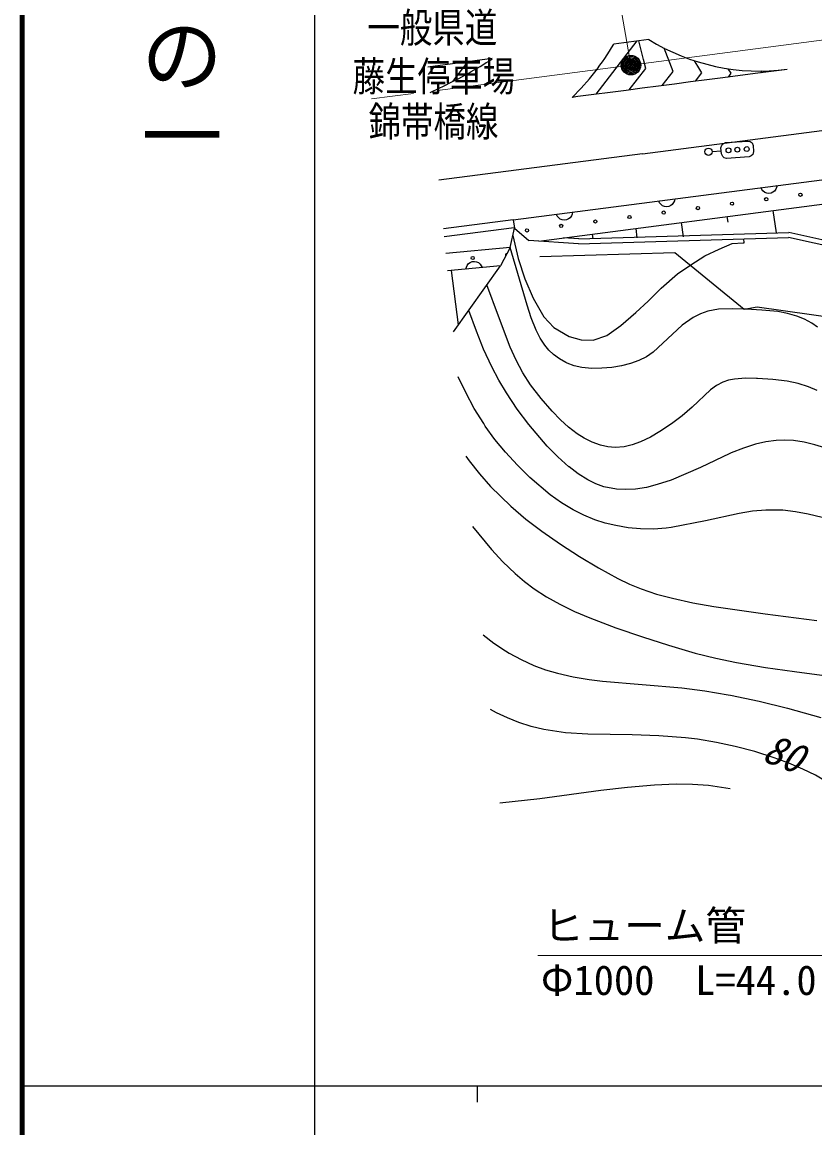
# Model space of a CAD drawing. Units: millimetres, scale not verified. Extents: x 40000 to 680000, y 20000 to 380000.
# Drawn here: x 40000 to 88790, y 202409 to 270496 of the extents above; entities that cross this region are included whole.
import ezdxf
from ezdxf.enums import TextEntityAlignment as Align

# ---------------------------------------------------------------- set-up
doc = ezdxf.new("R2010")
doc.units = ezdxf.units.MM
doc.header["$LTSCALE"] = 1000
doc.header["$PDMODE"] = 32
doc.header["$PDSIZE"] = 500
doc.linetypes.add('CHAIN', pattern=[18.5, 12, -1.5, 3.5, -1.5])
for name, color, linetype, lineweight in [('M-BGD', 7, 'Continuous', 25), ('M-BMK', 2, 'CHAIN', 13), ('M-BMK-ROW', 30, 'Continuous', 25), ('M-BMK-SRVR', 3, 'Continuous', 25), ('M-STR-HTXT', 7, 'Continuous', 13), ('M-STR-STRC', 7, 'Continuous', 25), ('M-TTL', 2, 'Continuous', 140), ('M-TTL-BAND', 7, 'Continuous', 25)]:
    doc.layers.add(name, color=color, linetype=linetype, lineweight=lineweight)
doc.layers.add('M-BGD-HTXT', color=7, linetype='Continuous')
doc.layers.add('M-OTRS1', color=6, linetype='Continuous')
doc.styles.add('@ＭＳ ゴシック', font='')
doc.styles.add('ＭＳ ゴシック', font='')
doc.styles.get('@ＭＳ ゴシック').set_extended_font_data('@MS Gothic')
doc.styles.get('ＭＳ ゴシック').set_extended_font_data('MS Gothic')

# ---------------------------------------------------------------- blocks, each defined once
blk = doc.blocks.new('BUHIN46')
at = {"color": 7, "linetype": 'Continuous', "lineweight": 25}
blk.add_lwpolyline([(129, -483), (7, -474), (-102, -441), (-233, -378), (-319, -287), (-383, -182), (-423, -33), (-420, 90), (-390, 212), (-309, 334), (-230, 417), (-129, 483)], dxfattribs=at)

msp = doc.modelspace()

# ---------------------------------------------------------------- linework, layer by layer
at = {"layer": 'M-BGD'}
for p, q in [((78180, 262392), (95037, 264591)), ((78180, 262392), (65643, 260756)), ((82462, 262531), (83023, 262570)), ((70230, 258318), (95410, 261600)), ((71797, 257009), (96395, 260215)), ((86200, 258887), (86413, 257516)), ((70230, 258318), (65936, 257763)), ((70230, 258318), (70296, 257802)), ((80554, 258151), (80689, 257284)), ((83377, 258519), (83429, 258182)), ((70292, 257833), (65984, 257271)), ((70030, 256614), (70296, 257802)), ((70296, 257802), (71186, 257050)), ((74253, 257146), (87189, 257540)), ((75082, 257437), (75116, 257154)), ((77764, 257787), (77833, 257217)), ((91260, 256645), (87189, 257540)), ((70194, 257347), (70528, 255933)), ((74248, 256846), (71186, 257050)), ((74253, 257146), (73322, 257208)), ((74248, 256846), (87161, 257239)), ((82902, 256512), (83700, 256855)), ((83700, 256855), (84378, 256905)), ((84378, 256905), (84443, 256913)), ((84443, 256913), (84412, 257150)), ((91178, 256356), (87161, 257239)), ((70030, 256614), (66084, 256250)), ((70030, 256614), (69433, 255488)), ((81153, 255560), (82022, 256106)), ((82022, 256106), (82902, 256512)), ((69433, 255488), (66188, 255188)), ((66555, 251426), (69433, 255488)), ((70528, 255933), (70929, 254689)), ((80343, 254989), (81153, 255560)), ((66856, 251850), (66429, 255211)), ((70929, 254689), (71442, 253492)), ((79328, 254119), (80343, 254989)), ((78534, 253322), (79328, 254119)), ((71442, 253492), (72105, 252344)), ((77763, 252612), (78534, 253322)), ((76856, 251807), (77763, 252612)), ((72105, 252344), (72732, 251696)), ((72732, 251696), (73661, 251147)), ((75991, 251203), (76856, 251807)), ((73661, 251147), (74410, 250932)), ((74410, 250932), (75142, 250904)), ((75142, 250904), (75991, 251203))]:
    msp.add_line(p, q, dxfattribs=at)
msp.add_lwpolyline([(83010, 262757), (83059, 262918), (83143, 263007), (83289, 263077), (84673, 263173), (84803, 263145), (84929, 263056), (84993, 262895), (85019, 262521), (84978, 262353), (84872, 262255), (84741, 262201), (83357, 262104), (83211, 262139), (83116, 262215), (83036, 262383)], close=True, dxfattribs=at)
for points in [[(88951, 251714), (88602, 251961), (88155, 252200), (87671, 252390), (87098, 252551), (86502, 252667), (85533, 252766), (84556, 252819), (83703, 252849), (82861, 252819), (82203, 252694), (81742, 252530), (81302, 252309), (80624, 251834), (78836, 250164), (78420, 249894), (77965, 249666), (77446, 249468), (76897, 249325), (76302, 249228), (75681, 249178), (75057, 249177), (74442, 249238), (73982, 249338), (73542, 249496), (73469, 249529), (73076, 249753), (72706, 250034), (72423, 250306), (72169, 250605), (71878, 251043), (71633, 251521), (71338, 252278), (71088, 253068), (70030, 256614)], [(67313, 255292), (67342, 255411), (67393, 255513), (67477, 255631), (67581, 255701), (67695, 255747), (67849, 255761), (67969, 255737), (68084, 255688), (68192, 255587), (68260, 255495), (68308, 255384)], [(88939, 247808), (88395, 248039), (87755, 248236), (87087, 248378), (86193, 248492), (85267, 248548), (85195, 248551), (84513, 248562), (83838, 248514), (83473, 248442), (83117, 248322), (82732, 248120), (82364, 247858), (81239, 246796), (80622, 246253), (79967, 245756), (79250, 245285), (78668, 244940), (78048, 244644), (77552, 244468), (77046, 244354), (76495, 244313), (76041, 244352), (75591, 244452), (75084, 244632), (74595, 244870), (74151, 245143), (73622, 245547), (73129, 245998), (72619, 246531), (71934, 247326), (71297, 248159), (70816, 248900), (70405, 249671), (70041, 250481), (69313, 252395), (68599, 254311)], [(89405, 244273), (88786, 244476), (88139, 244630), (87480, 244724), (86949, 244752), (86410, 244732), (85777, 244650), (85144, 244508), (84387, 244268), (83636, 243965), (83553, 243928), (81751, 243080), (79935, 242291), (79089, 242015), (78424, 241850), (77747, 241745), (77158, 241710), (76576, 241737), (75795, 241888), (75302, 242065), (74819, 242305), (74229, 242678), (73662, 243109), (73654, 243116), (72966, 243725), (72320, 244378), (71181, 245719), (70468, 246672), (69803, 247661), (69329, 248451), (68898, 249262), (68400, 250351), (67957, 251465), (67488, 252742)], [(89231, 239983), (88380, 240207), (87606, 240351), (86817, 240437), (85777, 240447), (84950, 240377), (84128, 240247), (82051, 239779), (79939, 239367), (79628, 239331), (78851, 239280), (78063, 239291), (77299, 239360), (76534, 239490), (75889, 239650), (75249, 239858), (74577, 240132), (73919, 240466), (73199, 240904), (72508, 241396), (71253, 242455), (70479, 243210), (69746, 244009), (69101, 244799), (68507, 245622), (68407, 245771), (67830, 246709), (67303, 247680), (66827, 248647)], [(67303, 243774), (67510, 243487), (68146, 242679), (68829, 241908), (70071, 240689), (71010, 239897), (71993, 239147), (73132, 238351), (74301, 237593), (75471, 236887), (76665, 236236), (77375, 235898), (78100, 235598), (79046, 235281), (80021, 235019), (81285, 234746), (82571, 234518), (85731, 234061), (88900, 233656)], [(67728, 239430), (68881, 238023), (69591, 237260), (70343, 236540), (70913, 236055), (71518, 235598), (72280, 235104), (73083, 234655), (73993, 234211), (74932, 233806), (76542, 233199), (78174, 232640), (79791, 232123), (81428, 231646), (82690, 231337), (83972, 231069), (85745, 230763), (87526, 230507), (92292, 229884)], [(68379, 232776), (69040, 232258), (69745, 231782), (69968, 231646), (70718, 231240), (71494, 230888), (72207, 230621), (72945, 230398), (73918, 230178), (74903, 230017), (75714, 229918), (80600, 229502), (82027, 229321), (83456, 229078), (83594, 229052), (85353, 228677), (87104, 228258), (89158, 227688)], [(89554, 223704), (88824, 224126), (88047, 224505), (87177, 224868), (86293, 225191), (85088, 225576), (83874, 225901), (82725, 226147), (81570, 226334), (80822, 226421), (79188, 226543), (77545, 226606), (76184, 226627), (74810, 226651), (73443, 226735), (72110, 226930), (71335, 227120), (70564, 227372), (69875, 227649), (69194, 227974), (68829, 228170)], [(83572, 223277), (82249, 223496), (81249, 223562), (80249, 223567), (78921, 223509), (77267, 223375), (75624, 223192), (71861, 222665), (69393, 222403)]]:
    msp.add_lwpolyline(points, dxfattribs=at)
for centre, radius in [((84595, 262679), 150), ((82238, 262515), 225), ((83472, 262601), 150), ((84018, 262639), 150), ((83692, 259316), 99.5), ((85795, 259590), 99.5), ((87899, 259864), 99.5), ((79485, 258768), 99.5), ((81588, 259042), 99.5), ((75278, 258219), 99.5), ((77381, 258494), 99.5), ((71070, 257671), 99.5), ((73174, 257945), 99.5), ((67731, 255969), 99.5)]:
    msp.add_circle(centre, radius, dxfattribs=at)
msp.add_arc((69845, 256152), 99.5, 93.84666, 210.28815, dxfattribs=at)
at = {"layer": 'M-BMK'}
for p, q in [((77469, 267847), (69565, 312973)), ((77470, 267847), (169670, 279879)), ((77470, 267847), (61496, 265763))]:
    msp.add_line(p, q, dxfattribs=at)
at = {"layer": 'M-BMK-ROW'}
for p, q in [((80175, 256296), (71853, 256033)), ((84446, 252801), (80175, 256296)), ((85236, 252952), (84446, 252801)), ((96043, 251395), (85236, 252952))]:
    msp.add_line(p, q, dxfattribs=at)
at = {"layer": 'M-BMK-SRVR'}
for centre, radius in [((77470, 267847), 600), ((77470, 267847), 525), ((77470, 267847), 450), ((77470, 267847), 375), ((77470, 267847), 300), ((77470, 267847), 225), ((77470, 267844), 150), ((77470, 267847), 75)]:
    msp.add_circle(centre, radius, dxfattribs=at)
at = {"layer": 'M-OTRS1'}
msp.add_point((77469, 267847), dxfattribs=at)
at = {"layer": 'M-STR-HTXT'}
msp.add_lwpolyline([(112011, 256323), (90229, 213014), (71729, 213014)], dxfattribs=at)
at = {"layer": 'M-STR-STRC'}
for p, q in [((75334, 266055), (77856, 269333)), ((78565, 269426), (76416, 269145)), ((78241, 268194), (77954, 269346)), ((80076, 267463), (79504, 268896)), ((68934, 268245), (64962, 267726)), ((65006, 267274), (65401, 267788)), ((66501, 266840), (67434, 268053)), ((77367, 266319), (78380, 267637)), ((78380, 267637), (78241, 268194)), ((81581, 267780), (81380, 268119)), ((81828, 267363), (81581, 267780)), ((83644, 267346), (83455, 267626)), ((87090, 267588), (86098, 267459)), ((79400, 266585), (80076, 267463)), ((82132, 266941), (81140, 266812)), ((81434, 266850), (81828, 267363)), ((83123, 267071), (82132, 266941)), ((85107, 267329), (83123, 267071)), ((83467, 267115), (83644, 267346)), ((86098, 267459), (85107, 267329)), ((85539, 267430), (85492, 267479)), ((85500, 267380), (85539, 267430)), ((77174, 266294), (76182, 266165)), ((78165, 266424), (77174, 266294)), ((79157, 266553), (78165, 266424)), ((80149, 266682), (79157, 266553)), ((81140, 266812), (80149, 266682)), ((74199, 265906), (73857, 265862)), ((75191, 266035), (74199, 265906)), ((76182, 266165), (75191, 266035))]:
    msp.add_line(p, q, dxfattribs=at)
for centre, radius, start, end in [((62622, 277253), 16000, 314.6023, 329.55108), ((85408, 280479), 13000, 238.23952, 277.43464), ((51476, 296221), 33000, 294.4105, 300.44173), ((62622, 277253), 11000, 300.44173, 305.01627)]:
    msp.add_arc(centre, radius, start, end, dxfattribs=at)
at = {"layer": 'M-TTL'}
msp.add_line((40000, 380000), (40000, 20000), dxfattribs=at)
at = {"layer": 'M-TTL-BAND'}
for p, q in [((58000, 370000), (58000, 20000)), ((40000, 205000), (579000, 205000)), ((68000, 205000), (68000, 204000))]:
    msp.add_line(p, q, dxfattribs=at)

# ---------------------------------------------------------------- block references
at = {"layer": 'M-BGD', "rotation": 82.51266}
for p in [(85967, 260369), (79672, 259548), (73377, 258728)]:
    msp.add_blockref('BUHIN46', p, dxfattribs=at)

# ---------------------------------------------------------------- texts
at = {"layer": 'M-BGD-HTXT', "style": 'ＭＳ ゴシック', "width": 0.8}
for s, p in [('一般県道', (61245, 268687)), ('藤生停車場', (60339, 265691)), ('錦帯橋線', (61315, 262904))]:
    msp.add_text(s, height=1833, dxfattribs=at).set_placement(p, align=Align.BOTTOM_LEFT)
at = {"layer": 'M-BGD-HTXT', "style": 'ＭＳ ゴシック', "oblique": 15, "width": 0.95}
msp.add_text('80', height=1833, rotation=339.258, dxfattribs=at).set_placement((85260, 224526), align=Align.BOTTOM_LEFT)
at = {"layer": 'M-STR-HTXT', "style": 'ＭＳ ゴシック'}
for s, p in [('ヒューム管', (72050, 213395)), ('Φ1000\u3000L=44.0', (71927, 210040))]:
    msp.add_text(s, height=1833, dxfattribs=at).set_placement(p, align=Align.BOTTOM_LEFT)
at = {"layer": 'M-TTL-BAND', "style": '@ＭＳ ゴシック'}
msp.add_text('縮尺千分の一', height=3666, rotation=270, dxfattribs=at).set_placement((49777, 261030), align=Align.MIDDLE_RIGHT)

doc.saveas('drawing.dxf')
